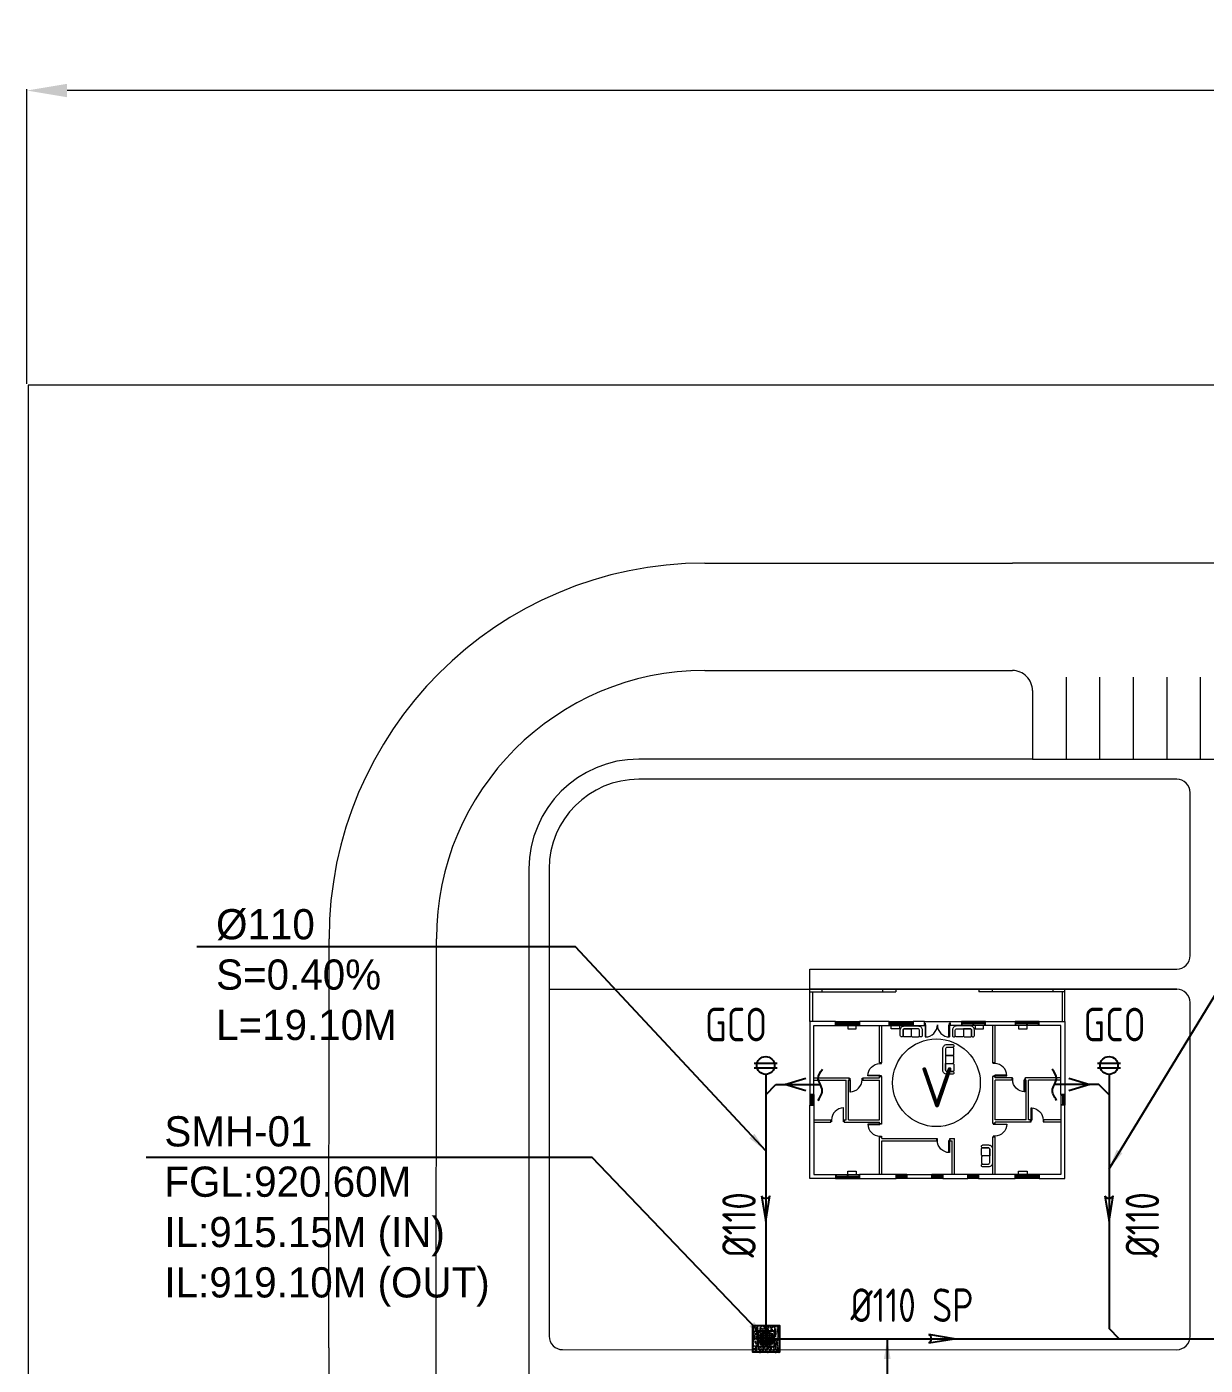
# Model space of a CAD drawing. Header units: metres. Extents: x 6917732 to 8046551, y 3602874 to 4094271.
# Drawn here: x 7144316 to 7232148, y 3994549 to 4094271 of the extents above; entities that cross this region are included whole.
import ezdxf

# ---------------------------------------------------------------- set-up
doc = ezdxf.new("R2010")
doc.units = ezdxf.units.M
doc.header["$LTSCALE"] = 0.5
doc.header["$MEASUREMENT"] = 0
doc.header["$PDMODE"] = 2
doc.header["$PDSIZE"] = 0.1
doc.linetypes.add('03000 - Plant Layout 1$0$CENTER2', pattern=[1.125, 0.75, -0.125, 0.125, -0.125])
doc.linetypes.add('HIDDEN2', pattern=[4.7625, 3.175, -1.5875])
doc.layers.get('0').update_dxf_attribs({"linetype": 'CONTINUOUS'})
doc.layers.get('Defpoints').update_dxf_attribs({"linetype": 'CONTINUOUS'})
for name, color, linetype, lineweight in [('AN-TEXT', 7, 'CONTINUOUS', 40), ('CI-PED-FOOTPATH', 44, 'CONTINUOUS', 0), ('DIMENSION', 2, 'CONTINUOUS', 18), ('Sewer Line', 4, 'CONTINUOUS', 25)]:
    doc.layers.add(name, color=color, linetype=linetype, lineweight=lineweight)
for name, color, linetype in [('AR-E-OOF', 7, 'CONTINUOUS'), ('AR-P-CAB', 1, 'CONTINUOUS'), ('AR-P-FRM', 5, 'CONTINUOUS'), ('AR-P-WLI', 251, 'CONTINUOUS'), ('AR-P-WLX', 251, 'CONTINUOUS'), ('CI-BUILDING', 2, 'CONTINUOUS'), ('CI-CEN', 1, '03000 - Plant Layout 1$0$CENTER2'), ('CI-FENCE', 4, 'FENCELINE1'), ('CI-ROAD', 11, 'CONTINUOUS'), ('CI-ROAD-CARPARK', 13, 'CONTINUOUS'), ('P-Detl-Note', 2, 'CONTINUOUS'), ('RD-TXT', 7, 'CONTINUOUS'), ('SANITARY', 6, 'CONTINUOUS'), ('TXT-BLDG NO', 20, 'CONTINUOUS')]:
    doc.layers.add(name, color=color, linetype=linetype)
doc.layers.get('CI-CEN').off()
doc.styles.add('3.5mm', font='ISO3098B.shx', dxfattribs={"height": 3.5})
doc.styles.add('BASE PLAN SEWER$0$Style-font061', font='font061.shx')
doc.styles.add('ROMANS', font='ROMANS.shx', dxfattribs={"width": 0.9})
doc.linetypes.add('FENCELINE1', pattern='A,6.35,-2.54,[133,ltypeshp.shx,S=2.54,R=0,X=-2.54,Y=0],-2.54,25.4', length=36.83)
doc.dimstyles.new('1-200', dxfattribs={"dimtxt": 3000, "dimasz": 3000, "dimexe": 1000, "dimexo": 1000, "dimgap": 1000, "dimtad": 1, "dimdec": 0, "dimdsep": 46, "dimtxsty": 'ROMANS', "dimcen": 0, "dimclrd": 5, "dimclre": 5, "dimclrt": 2, "dimadec": 0, "dimazin": 2, "dimtfac": 1, "dimtdec": 0, "dimtmove": 2, "dimatfit": 2, "dimfxl": 1, "dimtolj": 1, "dimtzin": 0, "dimlwd": -1, "dimlwe": -1, "dimarcsym": 0})

# ---------------------------------------------------------------- blocks, each defined once
blk = doc.blocks.new('flow direction')
at = {"layer": 'Sewer Line'}
for p, q in [((40, 70), (-380, 0)), ((-380, 0), (40, -70))]:
    blk.add_line(p, q, dxfattribs=at)
blk.add_arc((82, 0), 81.6, 120.66, 239.34, dxfattribs=at)
blk = doc.blocks.new('*D149')
at = {"layer": 'Defpoints', "color": 0, "lineweight": -3, "transparency": 16777216}
for p in [(7144316, 4089521), (7144316, 4067568, 33), (7494556, 4067567, 33)]:
    blk.add_point(p, dxfattribs=at)
at = {"layer": 'DIMENSION', "color": 5, "transparency": 16777216}
for p, q in [((7144316, 4067668), (7144316, 4089621)), ((7494556, 4067667), (7494556, 4089621)), ((7491556, 4089521), (7147316, 4089521))]:
    blk.add_line(p, q, dxfattribs=at)
at = {"layer": 'DIMENSION', "color": 5, "lineweight": -3, "transparency": 16777216}
for points in [[(7147316, 4090021), (7147316, 4089021), (7144316, 4089521)], [(7491556, 4090021), (7491556, 4089021), (7494556, 4089521)]]:
    blk.add_solid(points, dxfattribs=at)
at = {"layer": 'DIMENSION', "color": 2, "transparency": 16777216, "insert": (7319436, 4092021), "char_height": 3000, "attachment_point": 5, "style": 'ROMANS', "bg_fill": 3, "box_fill_scale": 1.25, "bg_fill_color": 256, "bg_fill_true_color": 13158600, "bg_fill_transparency": 0}
blk.add_mtext('\\A1;350240', dxfattribs=at)
blk = doc.blocks.new('CMU-Dr_900')
at = {"color": 15, "lineweight": 0}
blk.add_line((0, 0), (-45, 0), dxfattribs=at)
for points in [[(-950, 0), (-900, 0), (-900, -125), (-950, -125)], [(-45, 0), (0, 0), (0, 900), (-45, 900)], [(0, 0), (50, 0), (50, -125), (0, -125)]]:
    blk.add_lwpolyline(points, close=True, dxfattribs=at)
blk.add_arc((0, 0), 900, 90, 180, dxfattribs=at)
blk = doc.blocks.new('VIP-A-FP-01')
at = {"color": 15, "lineweight": 0}
for p, q in [((8500, 162), (8545, 162)), ((10300, 162), (10255, 162))]:
    blk.add_line(p, q, dxfattribs=at)
for points in [[(5499, 9418, 0.414214), (5599, 9318), (6001, 9318), (5599, 9318), (6006, 9318, -0.414214), (6106, 9218), (6106, 9210, -0.414214), (6006, 9110), (5590, 9110, -0.414214), (5290, 9410), (5290, 10440, -0.414214), (5590, 10740), (6006, 10740, -0.414214), (6106, 10640), (6106, 10632, -0.414214), (6006, 10532), (5599, 10532, 0.414214), (5499, 10432), (5499, 9418)], [(8782, 3536, 0.414214), (8682, 3636), (8280, 3636), (8682, 3636), (8276, 3636, -0.414214), (8176, 3736), (8176, 3744, -0.414214), (8276, 3844), (8691, 3844, -0.414214), (8991, 3544), (8991, 1928, -0.414214), (8691, 1628), (8276, 1628, -0.414214), (8176, 1728), (8176, 1737, -0.414214), (8276, 1837), (8682, 1837, 0.414214), (8782, 1937), (8782, 3536)], [(8782, 2443), (8782, 3029), (8276, 3029, 0.414214), (8176, 2929), (8176, 2543, 0.414214), (8276, 2443), (8782, 2443)], [(6949, 452, -0.414214), (6849, 552), (6849, 954), (6849, 552), (6849, 958, 0.414214), (6749, 1058), (6740, 1058, 0.414214), (6640, 958), (6640, 542, 0.414214), (6940, 242), (7970, 242, 0.414214), (8270, 542), (8270, 958, 0.414214), (8170, 1058), (8162, 1058, 0.414214), (8062, 958), (8062, 552, -0.414214), (7962, 452), (6949, 452)], [(11851, 452, 0.414214), (11951, 552), (11951, 954), (11951, 552), (11951, 958, -0.414214), (12051, 1058), (12060, 1058, -0.414214), (12160, 958), (12160, 542, -0.414214), (11860, 242), (10830, 242, -0.414214), (10530, 542), (10530, 958, -0.414214), (10630, 1058), (10638, 1058, -0.414214), (10738, 958), (10738, 552, 0.414214), (10838, 452), (11851, 452)]]:
    blk.add_lwpolyline(points, format="xyb", dxfattribs=at)
for points in [[(5499, 9925), (6006, 9925, 0.414214), (6106, 10025), (6106, 10432, 0.414214), (6006, 10532), (5599, 10532, 0.414214), (5499, 10432)], [(5499, 9925), (6006, 9925, -0.414214), (6106, 9825), (6106, 9418, -0.414214), (6006, 9318), (5599, 9318, -0.414214), (5499, 9418)], [(8782, 3029), (8276, 3029, -0.414214), (8176, 3129), (8176, 3536, -0.414214), (8276, 3636), (8682, 3636, -0.414214), (8782, 3536)], [(8782, 2443), (8276, 2443, 0.414214), (8176, 2343), (8176, 1937, 0.414214), (8276, 1837), (8682, 1837, 0.414214), (8782, 1937)], [(7455, 452), (7455, 958, 0.414214), (7355, 1058), (6949, 1058, 0.414214), (6849, 958), (6849, 552, 0.414214), (6949, 452)], [(7455, 452), (7455, 958, -0.414214), (7555, 1058), (7962, 1058, -0.414214), (8062, 958), (8062, 552, -0.414214), (7962, 452)], [(11345, 452), (11345, 958, 0.414214), (11245, 1058), (10838, 1058, 0.414214), (10738, 958), (10738, 552, 0.414214), (10838, 452)], [(11345, 452), (11345, 958, -0.414214), (11445, 1058), (11851, 1058, -0.414214), (11951, 958), (11951, 552, -0.414214), (11851, 452)]]:
    blk.add_lwpolyline(points, format="xyb", close=True, dxfattribs=at)
for points in [[(8545, 162), (8500, 162), (8500, 1062), (8545, 1062)], [(10255, 162), (10300, 162), (10300, 1062), (10255, 1062)], [(8450, 162), (8500, 162), (8500, 37), (8450, 37)], [(10300, 162), (10350, 162), (10350, 37), (10300, 37)]]:
    blk.add_lwpolyline(points, close=True, dxfattribs=at)
for centre, start, end in [((8500, 162), 0, 90), ((10300, 162), 90, 180)]:
    blk.add_arc(centre, 900, start, end, dxfattribs=at)
at = {"layer": 'AR-P-CAB', "color": 15, "lineweight": 0}
for points in [[(3345, 11300), (3345, 11049), (2718, 11049), (2718, 11300)], [(16082, 11300), (16082, 11049), (15455, 11049), (15455, 11300)], [(3345, 200), (3345, 451), (2718, 451), (2718, 200)], [(6582, 200), (6582, 451), (5954, 451), (5954, 200)], [(12218, 200), (12218, 451), (12846, 451), (12846, 200)], [(16082, 200), (16082, 451), (15455, 451), (15455, 200)]]:
    blk.add_lwpolyline(points, dxfattribs=at)
at = {"layer": 'AR-P-FRM', "color": 15, "lineweight": 0}
for p, q in [((1800, 11598), (3600, 11598)), ((1800, 11300), (3600, 11300)), ((1850, 11335), (1850, 11535)), ((1850, 11436), (2675, 11436)), ((2675, 11335), (2675, 11535)), ((2725, 11335), (2725, 11535)), ((2725, 11436), (3550, 11436)), ((3550, 11335), (3550, 11535)), ((6325, 11598), (7125, 11598)), ((6325, 11300), (7125, 11300)), ((6375, 11335), (6375, 11535)), ((6375, 11436), (7075, 11436)), ((7075, 11335), (7075, 11535)), ((9000, 11598), (9800, 11598)), ((9000, 11300), (9800, 11300)), ((9050, 11335), (9050, 11535)), ((9050, 11436), (9750, 11436)), ((9750, 11335), (9750, 11535)), ((11675, 11598), (12475, 11598)), ((11675, 11300), (12475, 11300)), ((11725, 11335), (11725, 11535)), ((11725, 11436), (12425, 11436)), ((12425, 11335), (12425, 11535)), ((17000, 11598), (15200, 11598)), ((17000, 11300), (15200, 11300)), ((15250, 11335), (15250, 11535)), ((16075, 11436), (15250, 11436)), ((16075, 11335), (16075, 11535)), ((16125, 11335), (16125, 11535)), ((16950, 11436), (16125, 11436)), ((16950, 11335), (16950, 11535)), ((-98, 5350), (-98, 6150)), ((164, 6100), (-36, 6100)), ((64, 5400), (64, 6100)), ((200, 5350), (200, 6150)), ((18600, 5350), (18600, 6150)), ((18635, 6100), (18835, 6100)), ((18735, 5400), (18735, 6100)), ((18898, 5350), (18898, 6150)), ((164, 5400), (-36, 5400)), ((18635, 5400), (18835, 5400)), ((1800, 200), (3600, 200)), ((1850, 164), (1850, -36)), ((1850, 64), (2675, 64)), ((2675, 164), (2675, -36)), ((2725, 164), (2725, -36)), ((2725, 64), (3550, 64)), ((3550, 164), (3550, -36)), ((5800, 200), (7600, 200)), ((5850, 164), (5850, -36)), ((5850, 64), (6675, 64)), ((6675, 164), (6675, -36)), ((6725, 164), (6725, -36)), ((6725, 64), (7550, 64)), ((7550, 164), (7550, -36)), ((13000, 200), (11200, 200)), ((11250, 164), (11250, -36)), ((12075, 64), (11250, 64)), ((12075, 164), (12075, -36)), ((12125, 164), (12125, -36)), ((12950, 64), (12125, 64)), ((12950, 164), (12950, -36)), ((17000, 200), (15200, 200)), ((15250, 164), (15250, -36)), ((16075, 64), (15250, 64)), ((16075, 164), (16075, -36)), ((16125, 164), (16125, -36)), ((16950, 64), (16125, 64)), ((16950, 164), (16950, -36)), ((1800, -98), (3600, -98)), ((5800, -98), (7600, -98)), ((8450, -60), (10350, -60)), ((13000, -98), (11200, -98)), ((17000, -98), (15200, -98)), ((6302, -2498), (12498, -2498))]:
    blk.add_line(p, q, dxfattribs=at)
for points in [[(3600, 11335), (1800, 11335), (1800, 11535), (3600, 11535)], [(7125, 11335), (6325, 11335), (6325, 11535), (7125, 11535)], [(9800, 11335), (9000, 11335), (9000, 11535), (9800, 11535)], [(12475, 11335), (11675, 11335), (11675, 11535), (12475, 11535)], [(15200, 11335), (17000, 11335), (17000, 11535), (15200, 11535)], [(164, 6150), (164, 5350), (-36, 5350), (-36, 6150)], [(18635, 6150), (18635, 5350), (18835, 5350), (18835, 6150)], [(3600, 164), (1800, 164), (1800, -36), (3600, -36)], [(7600, 164), (5800, 164), (5800, -36), (7600, -36)], [(11200, 164), (13000, 164), (13000, -36), (11200, -36)], [(15200, 164), (17000, 164), (17000, -36), (15200, -36)]]:
    blk.add_lwpolyline(points, close=True, dxfattribs=at)
at = {"layer": 'AR-P-WLI', "color": 15, "lineweight": 0}
for p, q in [((5100, 11300), (5100, 8500)), ((5270, 11300), (5270, 8500)), ((8130, 11300), (8130, 8630)), ((8300, 11300), (8300, 8800)), ((13530, 11300), (13530, 8800)), ((13700, 11300), (13700, 8500)), ((5100, 8500), (5270, 8500)), ((8450, 8630), (8130, 8630)), ((8450, 8800), (8300, 8800)), ((8450, 8800), (8450, 8630)), ((13530, 8800), (9450, 8800)), ((9450, 8800), (9450, 8630)), ((13530, 8630), (9450, 8630)), ((13530, 8630), (13530, 8500)), ((13700, 8500), (13530, 8500)), ((200, 7400), (1465, 7400)), ((200, 7230), (1465, 7230)), ((1465, 7400), (1465, 7230)), ((2465, 7400), (5100, 7400)), ((2465, 7400), (2465, 7230)), ((2465, 7230), (2600, 7230)), ((2600, 7230), (2600, 4270)), ((2770, 7230), (2770, 4270)), ((2770, 7230), (5100, 7230)), ((5100, 7500), (5100, 7400)), ((5100, 7500), (5270, 7500)), ((5100, 7230), (5100, 4270)), ((5270, 7500), (5270, 4000)), ((13700, 7500), (13530, 7500)), ((13530, 7500), (13530, 4000)), ((13700, 7500), (13700, 7400)), ((16335, 7400), (13700, 7400)), ((16030, 7230), (13700, 7230)), ((13700, 7230), (13700, 4270)), ((16030, 7230), (16030, 4270)), ((16200, 7230), (16200, 4270)), ((16335, 7230), (16200, 7230)), ((16335, 7400), (16335, 7230)), ((18600, 7400), (17335, 7400)), ((17335, 7400), (17335, 7230)), ((18600, 7230), (17335, 7230)), ((200, 4270), (2600, 4270)), ((200, 4100), (2835, 4100)), ((2770, 4270), (2835, 4270)), ((2835, 4270), (2835, 4100)), ((3835, 4270), (5100, 4270)), ((3835, 4270), (3835, 4100)), ((3835, 4100), (5100, 4100)), ((5100, 4100), (5100, 4000)), ((5100, 4000), (5270, 4000)), ((13700, 4000), (13530, 4000)), ((14965, 4270), (13700, 4270)), ((14965, 4100), (13700, 4100)), ((13700, 4100), (13700, 4000)), ((14965, 4270), (14965, 4100)), ((15965, 4270), (15965, 4100)), ((16030, 4270), (15965, 4270)), ((18600, 4100), (15965, 4100)), ((18600, 4270), (16200, 4270)), ((5100, 3000), (5100, 200)), ((5100, 3000), (5270, 3000)), ((5270, 3000), (5270, 200)), ((13700, 3000), (13530, 3000)), ((13530, 3000), (13530, 200)), ((13700, 3000), (13700, 200))]:
    blk.add_line(p, q, dxfattribs=at)
at = {"layer": 'AR-P-WLX', "color": 15, "lineweight": 0}
for p, q in [((1800, 11598), (-98, 11598)), ((-98, 11598), (-98, 6150)), ((200, 6150), (200, 11300)), ((200, 11300), (1800, 11300)), ((1800, 11300), (1800, 11598)), ((3600, 11598), (3600, 11300)), ((6325, 11598), (3600, 11598)), ((3600, 11300), (6325, 11300)), ((6325, 11300), (6325, 11598)), ((7125, 11598), (7125, 11300)), ((9000, 11598), (7125, 11598)), ((7125, 11300), (9000, 11300)), ((9000, 11300), (9000, 11598)), ((9800, 11598), (11675, 11598)), ((9800, 11300), (9800, 11598)), ((11675, 11300), (9800, 11300)), ((11675, 11598), (11675, 11300)), ((12475, 11598), (12475, 11300)), ((15200, 11598), (12475, 11598)), ((12475, 11300), (15200, 11300)), ((15200, 11300), (15200, 11598)), ((17000, 11598), (18898, 11598)), ((17000, 11300), (17000, 11598)), ((18600, 11300), (17000, 11300)), ((18600, 6150), (18600, 11300)), ((18898, 11598), (18898, 6150)), ((-98, 6150), (200, 6150)), ((18898, 6150), (18600, 6150)), ((-98, -98), (-98, 5350)), ((-98, 5350), (200, 5350)), ((200, 5350), (200, 200)), ((18898, 5350), (18600, 5350)), ((18600, 5350), (18600, 200)), ((18898, -98), (18898, 5350)), ((200, 200), (1800, 200)), ((1800, 200), (1800, -98)), ((3600, -98), (3600, 200)), ((3600, 200), (5800, 200)), ((5800, 200), (5800, -98)), ((7600, 200), (8450, 200)), ((7600, -98), (7600, 200)), ((8450, 200), (8450, -98)), ((11200, 200), (10350, 200)), ((10350, 200), (10350, -98)), ((11200, -98), (11200, 200)), ((15200, 200), (13000, 200)), ((13000, 200), (13000, -98)), ((15200, -98), (15200, 200)), ((18600, 200), (17000, 200)), ((17000, 200), (17000, -98)), ((1800, -98), (-98, -98)), ((-98, -98), (-98, -2498)), ((102, -2298), (102, -98)), ((5800, -98), (3600, -98)), ((8450, -98), (7600, -98)), ((10350, -98), (11200, -98)), ((13000, -98), (15200, -98)), ((17000, -98), (18898, -98)), ((18698, -2298), (18698, -98)), ((18898, -98), (18898, -2498)), ((-98, -2298), (6302, -2298)), ((-98, -2498), (6302, -2498)), ((802, -2498), (802, -2298)), ((5304, -2498), (5304, -2298)), ((6302, -2498), (6302, -2298)), ((12498, -2498), (12498, -2298)), ((18898, -2298), (12498, -2298)), ((18898, -2498), (12498, -2498)), ((13496, -2498), (13496, -2298)), ((17998, -2498), (17998, -2298))]:
    blk.add_line(p, q, dxfattribs=at)
at = {"layer": 'AR-P-FRM', "color": 15, "lineweight": 0, "extrusion": (0, 2.64698e-23, -1), "zscale": -1}
for p in [(-8500, 8777), (-2885, 4247)]:
    blk.add_blockref('CMU-Dr_900', p, dxfattribs=at)
at = {"layer": 'AR-P-FRM', "color": 15, "lineweight": 0, "extrusion": (-1.05879e-22, -5.29396e-23, -1), "zscale": -1, "rotation": 270}
blk.add_blockref('CMU-Dr_900', (-5123, 7550), dxfattribs=at)
at = {"layer": 'AR-P-FRM', "color": 15, "lineweight": 0}
for p, rotation in [((13678, 7550), 270), ((16385, 7252), 179.9999999999999), ((5123, 3950), 90)]:
    blk.add_blockref('CMU-Dr_900', p, dxfattribs=dict(at, rotation=rotation))
at = {"layer": 'AR-P-FRM', "color": 15, "lineweight": 0, "extrusion": (1.05879e-22, 2.64698e-23, -1), "zscale": -1, "rotation": 180}
blk.add_blockref('CMU-Dr_900', (-2415, 7252), dxfattribs=at)
at = {"layer": 'AR-P-FRM', "color": 15, "lineweight": 0}
blk.add_blockref('CMU-Dr_900', (15915, 4247), dxfattribs=at)
at = {"layer": 'AR-P-FRM', "color": 15, "lineweight": 0, "extrusion": (2.11758e-22, 5.29396e-23, -1), "zscale": -1, "rotation": 90}
blk.add_blockref('CMU-Dr_900', (-13678, 3950), dxfattribs=at)
blk = doc.blocks.new('sdsxdc')
at = {"layer": 'CI-BUILDING', "color": 15, "linetype": 'Continuous', "lineweight": 0, "const_width": 1, "elevation": 33, "flags": 128}
blk.add_lwpolyline([(7202685, 4008470), (7202685, 4022566), (7221681, 4022566), (7221681, 4008470)], close=True, dxfattribs=at)
at = {"layer": 'CI-FENCE', "color": 15, "linetype": 'FENCELINE1', "lineweight": 0, "ltscale": 0.5}
for p, q in [((7494656, 4067566, 33), (7144416, 4067566, 33)), ((7144416, 4067566, 33), (7144416, 3992921, 33))]:
    blk.add_line(p, q, dxfattribs=at)
at = {"layer": 'CI-PED-FOOTPATH', "color": 15, "lineweight": 0}
blk.add_line((7183248, 4022566), (7230022, 4022566), dxfattribs=at)
at = {"layer": 'CI-PED-FOOTPATH', "color": 15, "lineweight": 0, "elevation": 33, "flags": 128}
blk.add_lwpolyline([(7219275, 4039708), (7189930, 4039708, 0.413779), (7181748, 4031539), (7181745, 3958632)], format="xyb", dxfattribs=at)
at = {"layer": 'CI-PED-FOOTPATH', "color": 15, "lineweight": 0, "elevation": 33}
blk.add_lwpolyline([(7202685, 4024066), (7230022, 4024065, 0.414214), (7231022, 4025065), (7231022, 4037207, 0.414211), (7230022, 4038207), (7223171, 4038208), (7189930, 4038208, 0.413733), (7183248, 4031537), (7183246, 3996710, 0.414214), (7184246, 3995709), (7230021, 3995708, 0.414213), (7231021, 3996708), (7231022, 4021565, 0.414214), (7230022, 4022565), (7202685, 4022566)], format="xyb", dxfattribs=at)
at = {"layer": 'CI-PED-FOOTPATH', "color": 15, "lineweight": 0}
blk.add_lwpolyline([(7202685, 4022566), (7202685, 4024066)], dxfattribs=at)
at = {"layer": 'CI-ROAD', "color": 15, "lineweight": 0}
for p, q in [((7194844, 4054308, 33), (7217775, 4054308, 33)), ((7460057, 4054298), (7217775, 4054308)), ((7194844, 4046308, 33), (7217775, 4046308, 33)), ((7219275, 4044808, 33), (7219275, 4039708, 33)), ((7219275, 4039708, 33), (7244275, 4039706, 33)), ((7166840, 3995836, 33), (7166843, 4026139, 33)), ((7166843, 4026134, 33), (7166843, 4026311, 33)), ((7174838, 3960133, 33), (7174843, 4026310, 33)), ((7166840, 3995836, 33), (7166832, 3845870, 239))]:
    blk.add_line(p, q, dxfattribs=at)
for centre, radius, start, end in [((7194843, 4026308, 33), 28000, 89.99783, 179.99533), ((7194843, 4026308, 33), 20000, 89.99783, 179.99533), ((7217776, 4044809, 33), 1499, 359.97821, 90.04993), ((7218277, 4055800, 33), 9495, 269.96767, 270.02799)]:
    blk.add_arc(centre, radius, start, end, dxfattribs=at)
at = {"layer": 'CI-ROAD-CARPARK', "color": 15, "lineweight": 0, "elevation": 33, "flags": 128}
for points in [[(7221775, 4045807), (7221775, 4039707)], [(7224275, 4045807), (7224275, 4039707)], [(7226775, 4045807), (7226775, 4039707)], [(7229275, 4045807), (7229275, 4039707)], [(7231775, 4045807), (7231775, 4039707)]]:
    blk.add_lwpolyline(points, dxfattribs=at)
at = {"layer": 'AR-E-OOF', "color": 15, "lineweight": 0, "extrusion": (-8.30832e-07, -1.97066e-07, 1), "rotation": 179.9988051583171}
blk.add_blockref('VIP-A-FP-01', (7221583, 4020068, 26), dxfattribs=at)
blk = doc.blocks.new('A$C65520D9C')
at = {"layer": 'CI-CEN', "color": 8, "linetype": 'HIDDEN2', "lineweight": 0, "ltscale": 2000}
blk.add_blockref('sdsxdc', (-7494656, -4067566, -33), dxfattribs=at)
blk = doc.blocks.new('A$C021B369C')
at = {"layer": 'RD-TXT', "color": 2}
blk.add_blockref('A$C65520D9C', (0, 0), dxfattribs=at)

msp = doc.modelspace()

# ---------------------------------------------------------------- hatches: boundary and pattern name
at = {"layer": 'Sewer Line'}
h = msp.add_hatch(dxfattribs=at)
h.set_pattern_fill('AR-CONC', color=8, scale=2)
h.set_pattern_definition([(50, (6622799.48, 3864582.94), (364.36934, -31.87817), [38.1, -419.1]), (355, (6622799.5, 3864582.94), (-70.48684, 382.1137), [30.48, -335.28117]), (100.451445, (6622829.85, 3864580.3), (293.8825, 350.2355), [32.38002, -356.1805]), (46.1842, (6622799.5, 3864684.54), (542.15808, -84.08466), [57.15, -628.65]), (96.63556, (6622844.66, 3864677.54), (474.80827, 494.85225), [48.57005, -534.2712]), (351.18415, (6622799.5, 3864684.54), (474.80827, 494.85225), [45.71993, -502.91946]), (21, (6622850.28, 3864659.14), (303.22878, -204.5304), [38.1, -419.1]), (326, (6622850.3, 3864659.14), (123.60406, 368.37593), [30.48, -335.28]), (71.451445, (6622875.55, 3864642.1), (426.83284, 163.84554), [32.38002, -356.17988]), (37.5, (6622799.48, 3864582.94), (6.177207, 169.110078), [0, -331.216, 0, -340.36, 0, -336.55]), (7.5, (6622799.48, 3864582.94), (133.639325, 200.36115), [0, -194.056, 0, -323.596, 0, -128.27]), (327.5, (6622686.2, 3864582.94), (271.18119, -11.457488), [0, -127, 0, -396.24, 0, -525.78]), (317.5, (6622635.4, 3864582.94), (296.25836, 50.85298), [0, -165.1, 0, -263.144, 0, -373.38])])
h.paths.add_polyline_path([(7198429, 3997518.3), (7200429, 3997518.3), (7200429, 3995518.3), (7198429, 3995518.3)])
h.paths.add_polyline_path([(7198829, 3997118.3), (7200029, 3997118.3), (7200029, 3995918.3), (7198829, 3995918.3)], flags=16)
h = msp.add_hatch(dxfattribs=at)
h.set_pattern_fill('ANGLE', color=8, scale=20)
h.set_pattern_definition([(0, (6622799.48, 3864582.94), (0, 139.7), [101.6, -38.1]), (90, (6622799.48, 3864582.94), (-139.7, 9e-15), [101.6, -38.1])])
edge = h.paths.add_edge_path()
edge.add_arc((7199429, 3996518.3), 600, 0, 360)

# ---------------------------------------------------------------- linework, layer by layer
at = {"layer": 'AN-TEXT', "color": 2, "lineweight": 15}
msp.add_circle((7212111.7, 4015595.5, 32.9), 3267.7, dxfattribs=at)
at = {"layer": 'Sewer Line'}
for p, q in [((7198531.5, 4017054.1, 32.9), (7200244, 4017054.1, 32.9)), ((7224121.9, 4017054.1, 32.9), (7225834.4, 4017054.1, 32.9)), ((7198531.5, 4016716.6, 32.9), (7200244, 4016716.6, 32.9)), ((7199387.6, 4016221.2, 32.9), (7199387.6, 3996523, 38.3)), ((7200817, 4015458.2, 32.9), (7202380.8, 4015932.1, 32.9)), ((7221984.9, 4015932, 32.9), (7223548.7, 4015458.1, 32.9)), ((7224121.9, 4016716.6, 32.9), (7225834.4, 4016716.6, 32.9)), ((7224978.1, 4016221.2, 32.9), (7224978.3, 3997286.3, 13.3)), ((7199387.6, 4014695.2, 32.9), (7200150.6, 4015458.2, 32.9)), ((7200150.6, 4015458.2, 32.9), (7203465, 4015458.1, 32.9)), ((7202380.8, 4014984.3, 32.9), (7200817, 4015458.2, 32.9)), ((7224215.1, 4015458.2, 32.9), (7220900.7, 4015458.1, 32.9)), ((7223548.7, 4015458.1, 32.9), (7221984.9, 4014984.2, 32.9)), ((7224978.1, 4014695.2, 32.9), (7224215.1, 4015458.2, 32.9)), ((7225741.2, 3996523.4, 13.3), (7224978.3, 3997286.3, 13.3)), ((7199387.6, 3996523, 38.3), (7277455.2, 3996518.7, 61.4))]:
    msp.add_line(p, q, dxfattribs=at)
at = {"layer": 'Sewer Line', "color": 0, "elevation": 38.2}
for points in [[(7198429, 3997518.3), (7200429, 3997518.3), (7200429, 3995518.3), (7198429, 3995518.3)], [(7198829, 3997118.3), (7200029, 3997118.3), (7200029, 3995918.3), (7198829, 3995918.3)]]:
    msp.add_lwpolyline(points, close=True, dxfattribs=at)
at = {"layer": 'Sewer Line'}
for centre in [(7199387.6, 4016885.4, 32.9), (7224978.1, 4016885.4, 32.9)]:
    msp.add_circle(centre, 664.2, dxfattribs=at)
for points in [[(7203301.5, 4014279.9, 32.9), (7203592.7, 4015121.6, 32.9), (7203301.5, 4015898.5, 32.9), (7203625, 4016610.8, 32.9)], [(7221064.2, 4014279.9, 32.9), (7220773, 4015121.6, 32.9), (7221064.2, 4015898.5, 32.9), (7220740.7, 4016610.8, 32.9)]]:
    msp.add_spline(points, degree=3, dxfattribs=at)

# ---------------------------------------------------------------- block references
at = {"layer": 'Sewer Line', "xscale": 4.5, "yscale": 4.5, "zscale": 4.5}
for p, rotation in [((7199387.6, 4006983.2, 35.9), 89.99999999999999), ((7224978.2, 4006983.5, 21.6), 89.99999999999999), ((7211737.2, 3996522.2, 42.8), 180)]:
    msp.add_blockref('flow direction', p, dxfattribs=dict(at, rotation=rotation))

# ---------------------------------------------------------------- texts
at = {"layer": 'P-Detl-Note', "ltscale": 10, "char_height": 2250, "attachment_point": 1, "style": 'BASE PLAN SEWER$0$Style-font061'}
for s, insert, width in [('%%C110\\PS=0.40%\\PL=19.10M', (7158426.6, 4028531.8, -0.3), 22122.162), ('SMH-01\\PFGL:920.60M \\PIL:915.15M (IN)\\PIL:919.10M (OUT)', (7154574.4, 4013100.4, -310.7), 29981.412)]:
    msp.add_mtext(s, dxfattribs=dict(at, insert=insert, width=width))
at = {"layer": 'RD-TXT', "color": 2, "style": '3.5mm', "width": 0.8}
for s, p in [('GCO', (7194867.7, 4018680.7, -38350.2)), ('GCO', (7223073.7, 4018680.7, -38350.2)), ('%%C110 SP', (7205707.2, 3997770.9))]:
    msp.add_text(s, height=2500, dxfattribs=at).set_placement(p)
for p in [(7198650.3, 4002572, -37790.8), (7228715.5, 4002572.3, -37805.1)]:
    msp.add_text('%%C110', height=2500, rotation=90, dxfattribs=at).set_placement(p)
at = {"layer": 'TXT-BLDG NO', "insert": (7210862.8, 4016750.8, 32.9), "char_height": 3000, "attachment_point": 1, "style": '3.5mm'}
msp.add_mtext_dynamic_manual_height_columns('V', width=34795.731, gutter_width=20, heights=[0], dxfattribs=at)

# ---------------------------------------------------------------- dimensions: what is measured, and where the dimension line sits
at = {"layer": 'DIMENSION', "color": 6}
dim = msp.add_linear_dim(base=(7144315.6, 4089521.1, 32.9), p1=(7494555.6, 4067567.4, 66.1), p2=(7144315.6, 4067568.4, 66.1), dimstyle='1-200', override={"dimexe": 100, "dimexo": 100, "dimaunit": 1, "dimadec": 3, "dimfxl": 0.0625, "dimtfill": 1, "dimarcsym": 2}, dxfattribs=at)
dim.commit()
dim.dimension.update_dxf_attribs({"geometry": '*D149', "text_midpoint": (7319435.6, 4092021.1, 32.9)})

# ---------------------------------------------------------------- leaders
at = {"layer": 'RD-TXT', "color": 3, "lineweight": -3}
for points in [[(7199387.6, 4010526.6, 34.5), (7185221, 4025709.6, 34.5), (7156989.3, 4025709.6, 34.5)], [(7224978.1, 4009193.8, 25.6), (7234944.8, 4025536.2, 25.6), (7244746.3, 4025536.2, 25.6)]]:
    msp.add_leader(points, dimstyle='1-200', override={"dimasz": 1500, "dimexe": 100, "dimexo": 100, "dimgap": 1000, "dimtad": 0, "dimaunit": 1, "dimadec": 3, "dimfxl": 10, "dimtfill": 1, "dimarcsym": 2}, dxfattribs=at)
at = {"layer": 'SANITARY', "color": 3, "lineweight": -3}
for points in [[(7199387.6, 3996523, 38.3), (7186467.5, 4010032.7, 38.3), (7153204.3, 4010032.7, 38.3)], [(7208449.6, 3996522.1, 32.9), (7208449.6, 3987941.3, 32.9), (7222685.7, 3987941.3, 32.9)]]:
    msp.add_leader(points, dimstyle='1-200', override={"dimasz": 1500, "dimexe": 100, "dimexo": 100, "dimtad": 0, "dimaunit": 1, "dimadec": 3, "dimfxl": 10, "dimtfill": 1, "dimarcsym": 2}, dxfattribs=at)

# ---------------------------------------------------------------- next in the draw order: block references
at = {"layer": 'RD-TXT', "color": 2, "lineweight": -3}
msp.add_blockref('A$C021B369C', (7494655.6, 4067566.2, 32.9), dxfattribs=at)

doc.saveas('drawing.dxf')
